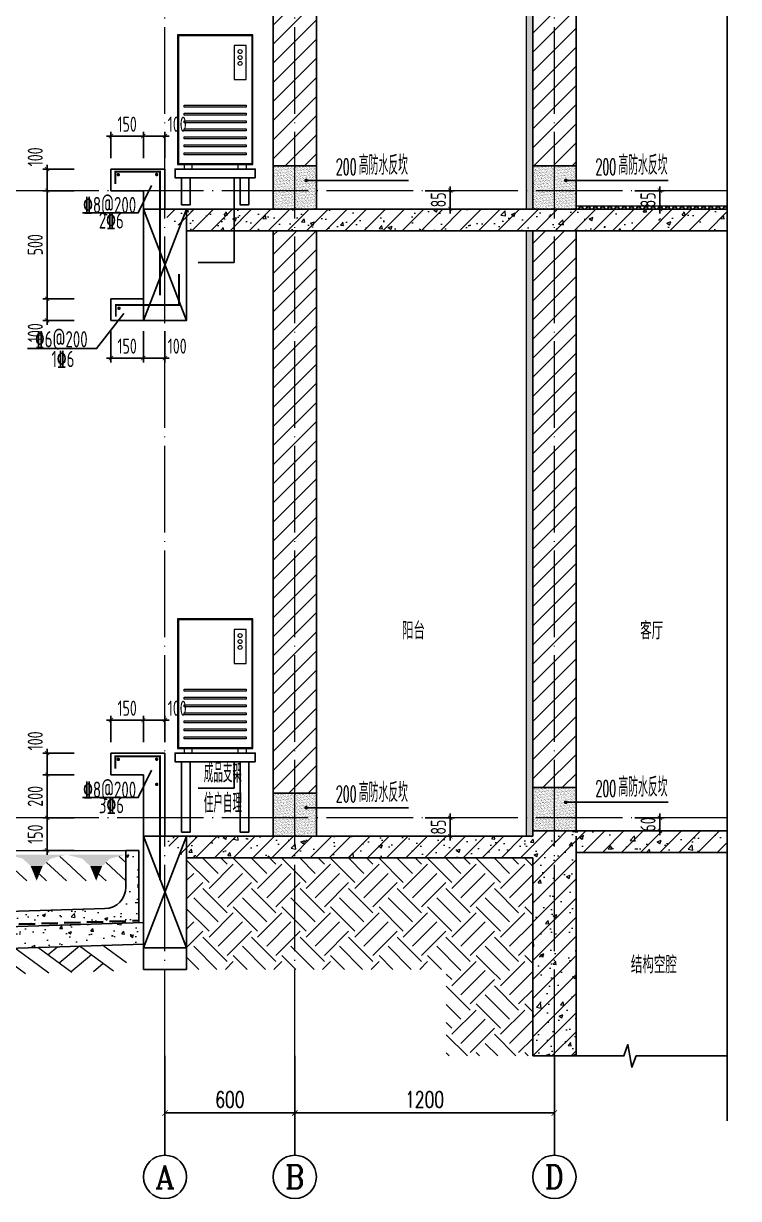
# Model space of a CAD drawing. Extents: x -461650 to 361314, y 245336 to 769729.
# Drawn here: x 258013 to 261318, y 658364 to 663796 of the extents above; entities that cross this region are included whole.
import ezdxf
from ezdxf.enums import TextEntityAlignment as Align

# ---------------------------------------------------------------- set-up
doc = ezdxf.new("R2010")
doc.units = 0
doc.header["$LTSCALE"] = 1000
doc.linetypes.add('DASH', pattern=[0.35, 0.25, -0.1])
doc.linetypes.add('DOTE', pattern=[2.42, 2, -0.2, 0.02, -0.2])
doc.layers.get('0').update_dxf_attribs({"linetype": 'CONTINUOUS'})
doc.layers.get('DEFPOINTS').update_dxf_attribs({"linetype": 'CONTINUOUS'})
for name, color, linetype in [('A-AXIS_TEXT', 7, 'CONTINUOUS'), ('AXIS', 3, 'CONTINUOUS'), ('COLUMN', 4, 'CONTINUOUS'), ('DIM', 2, 'CONTINUOUS'), ('DIM_IDEN', 67, 'CONTINUOUS'), ('DIM_SYMB', 3, 'CONTINUOUS'), ('PUB_TEXT', 2, 'CONTINUOUS'), ('REIN', 6, 'CONTINUOUS'), ('S-大样-砼线', 7, 'CONTINUOUS'), ('S-引出线', 40, 'CONTINUOUS'), ('TEXT', 2, 'CONTINUOUS'), ('WALL', 5, 'CONTINUOUS'), ('看线', 251, 'CONTINUOUS'), ('空调外机', 8, 'CONTINUOUS'), ('立面-看线', 251, 'CONTINUOUS')]:
    doc.layers.add(name, color=color, linetype=linetype)
for name, color, linetype, lineweight in [('AXIS_TEXT', 7, 'CONTINUOUS', 20), ('DOTE', 19, 'DOTE', 9), ('PUB_HATCH', 8, 'CONTINUOUS', 9), ('填充', 251, 'CONTINUOUS', 5), ('平面-空调室外机', 143, 'CONTINUOUS', 9), ('立面-中轮廓线', 30, 'CONTINUOUS', 35), ('粉刷', 251, 'CONTINUOUS', 9)]:
    doc.layers.add(name, color=color, linetype=linetype, lineweight=lineweight)
doc.styles.add('_TCH_AXIS', font='COMPLEX', dxfattribs={"bigfont": 'GBCBIG'})
doc.styles.add('_TCH_DIM_T3', font='SIMPLEX', dxfattribs={"width": 0.705882, "bigfont": 'GBCBIG'})
doc.styles.add('COMPLEX', font='COMPLEX')
doc.styles.add('DIM_FONT_T3', font='SIMPLEX', dxfattribs={"width": 0.705882, "bigfont": 'GBCBIG'})
doc.styles.add('TSSD_DIMENSION', font='Tssdeng.shx', dxfattribs={"width": 0.7, "bigfont": 'tssdchn.shx'})
doc.styles.add('TSSD_REIN', font='tssdeng.shx', dxfattribs={"width": 0.7, "height": 300, "bigfont": 'tssdchn.shx'})
doc.dimstyles.new('_TCH_ARCH&&25', dxfattribs={"dimtxt": 74.375, "dimasz": 25, "dimexe": 62.5, "dimexo": 75, "dimgap": 25, "dimtad": 1, "dimdec": 0, "dimzin": 0, "dimdsep": 46, "dimtxsty": '_TCH_DIM_T3', "dimblk": 'ARCHTICK', "dimcen": 0.09, "dimclrt": 7, "dimazin": 0, "dimtfac": 1, "dimtdec": 0, "dimtix": 1, "dimtmove": 2, "dimatfit": 3, "dimldrblk": 'ARCHTICK', "dimfxl": 0, "dimtolj": 1, "dimtzin": 0, "dimarcsym": 0})
doc.dimstyles.new('TSSD_20_20', dxfattribs={"dimtxt": 60, "dimasz": 20, "dimexe": 20, "dimexo": 50, "dimgap": 20, "dimtad": 1, "dimdec": 0, "dimzin": 0, "dimdsep": 46, "dimtxsty": 'TSSD_DIMENSION', "dimblk": 'ARCHTICK', "dimblk1": 'ARCHTICK', "dimblk2": 'ARCHTICK', "dimcen": 0, "dimdle": 20, "dimclrt": 7, "dimadec": 0, "dimazin": 0, "dimtfac": 1, "dimtdec": 0, "dimtix": 1, "dimtmove": 2, "dimatfit": 3, "dimfxl": 0, "dimtolj": 1, "dimtzin": 0, "dimarcsym": 0})
pattern_1 = [(45, (-606742.39, 786109.06), (0, 224.506403), [158.75, -158.75]), (45, (-606784.49, 786151.16), (0, 224.506403), [158.75, -158.75]), (45, (-606826.58, 786193.25), (0, 224.506403), [158.75, -158.75]), (135, (-606826.58, 786221.32), (-224.506403, 0), [158.75, -158.75]), (135, (-606784.49, 786263.41), (-224.506403, 0), [158.75, -158.75]), (135, (-606742.39, 786305.5), (-224.506403, 0), [158.75, -158.75])]
pattern_2 = [(50, (28072.99, 249033.25), (143.452037, -12.550427), [15, -165]), (355, (28072.99, 249033.25), (-27.750267, 150.438427), [12, -132]), (100.4514, (28084.94, 249032.2), (115.701876, 137.88791), [12.74804, -140.22842]), (46.1842, (28072.99, 249073.25), (213.44821, -33.1038), [22.5, -247.5]), (96.6356, (28090.77, 249070.5), (186.93254, 194.82357), [19.12206, -210.3426]), (351.1842, (28072.99, 249073.25), (186.93239, 194.82372), [18, -198]), (21, (28092.99, 249063.25), (119.38141, -80.52378), [15, -165]), (326, (28092.99, 249063.25), (48.663066, 145.03001), [12, -132]), (71.4514, (28102.93, 249056.54), (168.044526, 64.5061), [12.74804, -140.22842]), (37.5, (28072.986, 249033.25), (2.431971, 66.578771), [0, -130.4, 0, -134, 0, -132.5]), (7.5, (28072.986, 249033.25), (52.613907, 78.882342), [0, -76.4, 0, -127.4, 0, -50.5]), (327.5, (28028.386, 249033.25), (106.764487, -4.510974), [0, -50, 0, -156, 0, -207]), (317.5, (28008.39, 249033.25), (116.637234, 20.020996), [0, -65, 0, -103.6, 0, -147])]
pattern_3 = [(45, (-737876.647, 828566.014), (-44.194174, 44.194174), []), (50, (-737876.65, 828566.01), (179.315046, -15.688034), [18.75, -206.25]), (355, (-737876.65, 828566.01), (-34.687833, 188.048033), [15, -165]), (100.4514, (-737861.7, 828564.7), (144.627345, 172.359886), [15.935047, -175.285528]), (46.1842, (-737876.65, 828616.01), (266.81026, -41.379754), [28.125, -309.375]), (96.6356, (-737854.4, 828612.57), (233.665676, 243.52947), [23.90257, -262.92825]), (351.1842, (-737876.65, 828616.01), (233.66549, 243.52965), [22.5, -247.5]), (21, (-737851.65, 828603.51), (149.226763, -100.654723), [18.75, -206.25]), (326, (-737851.65, 828603.51), (60.828833, 181.28751), [15, -165]), (71.4514, (-737839.21, 828595.13), (210.055657, 80.632624), [15.935047, -175.285528]), (37.5, (-737876.647, 828566.014), (3.039964, 83.2234635), [0, -163, 0, -167.5, 0, -165.625]), (7.5, (-737876.65, 828566.01), (65.767384, 98.602928), [0, -95.5, 0, -159.25, 0, -63.125]), (327.5, (-737932.397, 828566.014), (133.455609, -5.638718), [0, -62.5, 0, -195, 0, -258.75]), (317.5, (-737957.4, 828566.01), (145.796542, 25.026246), [0, -81.25, 0, -129.5, 0, -183.75])]
pattern_4 = [(45, (-737876.647, 828610.89), (-44.1941915, 44.1941915), [])]

# ---------------------------------------------------------------- blocks, each defined once
blk = doc.blocks.new('$LINEPAT$素土夯实')
at = {"color": 0}
for p, q in [((0, -210), (210, 0)), ((120, -300), (420, 0)), ((420, 0), (608, -188)), ((495, -300), (795, 0)), ((615, 0), (705, -90)), ((315, -105), (502, -293)), ((210, -210), (300, -300)), ((705, -300), (795, -210))]:
    blk.add_line(p, q, dxfattribs=at)
blk = doc.blocks.new('$LinePat$自然土壤')
at = {"color": 0}
for p, q in [((0, -90), (71, -19)), ((0, -300), (211, -89)), ((420, -300), (630, -90)), ((210, -300), (286, -224))]:
    blk.add_line(p, q, dxfattribs=at)
for points in [[(0, 0), (630, 0), (168, -45), (462, -45)], [(168, -45), (462, -45), (252, -132), (378, -132)], [(252, -132), (378, -132), (315, -300)]]:
    blk.add_solid(points, dxfattribs=at)
blk = doc.blocks.new('sanshui')
at = {"layer": '粉刷'}
h = blk.add_hatch(dxfattribs=at)
h.set_pattern_fill('混凝土', color=256, scale=20)
h.set_pattern_definition(pattern_2)
edge = h.paths.add_edge_path()
edge.add_line((346317.8, 427329.6), (346257.8, 427329.6))
edge.add_line((346257.8, 427329.6), (346257.8, 427160.3))
edge.add_arc((346157.8, 427160.3), 100, 271.7184, 360, ccw=False)
edge.add_line((346160.8, 427060.3), (345137.8, 427029.6))
edge.add_line((345137.8, 427029.6), (345137.8, 426969.6))
edge.add_line((345137.8, 426969.6), (346317.8, 427005))
edge.add_line((346317.8, 427005), (346317.8, 427329.6))
h = blk.add_hatch(dxfattribs=at)
h.set_pattern_fill('混凝土', color=256, scale=20)
h.set_pattern_definition(pattern_2)
h.paths.add_polyline_path([(346337.8, 426895.6), (346337.8, 426995.6), (345037.8, 426956.6), (345037.8, 426856.6)])
at = {"layer": 'COLUMN'}
for p, q in [((346257.8, 427329.6), (346317.8, 427329.6)), ((346257.8, 427160.3), (346257.8, 427329.6)), ((346317.8, 426995), (346317.8, 427329.6)), ((346160.8, 427060.3), (345137.8, 427029.6)), ((346338.1, 426995.6), (345037.8, 426956.6)), ((345137.8, 426959.6), (345137.8, 427029.6)), ((345037.8, 426856.6), (345037.8, 426956.6)), ((346338.1, 426895.6), (345037.8, 426856.6))]:
    blk.add_line(p, q, dxfattribs=at)
blk.add_arc((346157.8, 427160.3), 100, 271.7184, 0, dxfattribs=at)
at = {"layer": '立面-中轮廓线', "linetype": 'DASH', "ltscale": 0.3}
blk.add_lwpolyline([(345027.8, 426856.6), (345027.8, 426966.3), (346317.8, 427005)], dxfattribs=at)
at = {"layer": '粉刷'}
blk.add_line((344881.5, 427329.6), (346257.8, 427329.6), dxfattribs=at)
at = {"layer": '粉刷', "yscale": 0.4, "zscale": 0.4}
for name, p, xscale, rotation in [('$LinePat$自然土壤', (345156.8, 427309.6), -0.4369306507241237, 359.9999999999903), ('$LinePat$自然土壤', (345432, 427309.6), -0.4369306507241237, 359.9999999999903), ('$LinePat$自然土壤', (345707.3, 427309.6), -0.4369306507241237, 359.9999999999903), ('$LinePat$自然土壤', (345982.6, 427309.6), -0.4369306507241237, 359.9999999999903), ('$LinePat$自然土壤', (346257.8, 427309.6), -0.4369306507241237, 359.9999999999903), ('$LINEPAT$素土夯实', (345851.2, 426881), -0.5117605352322558, 1.718358001643932), ('$LINEPAT$素土夯实', (346257.8, 426893.2), -0.5117605352322558, 1.718358001643932), ('$LINEPAT$素土夯实', (345444.5, 426868.8), -0.5117605352322558, 1.718358001643932)]:
    blk.add_blockref(name, p, dxfattribs=dict(at, xscale=xscale, rotation=rotation))
blk = doc.blocks.new('kongtiao')
for p, q in [((-338.7, 49), (-338.7, -550.8)), ((11, 49), (-338.7, 49)), ((-334.1, 44.4), (-334.1, -546.2)), ((6.4, 44.4), (-334.1, 44.4)), ((6.4, -546.2), (6.4, 44.4)), ((11, -550.8), (11, 49)), ((-76.2, -0.5), (-76.2, -156.5)), ((-21.1, -0.5), (-76.2, -0.5)), ((-21.1, -156.5), (-21.1, -0.5)), ((-76.2, -156.5), (-21.1, -156.5)), ((-338.7, -550.8), (11, -550.8)), ((-334.1, -546.2), (6.4, -546.2)), ((-306.6, -550.8), (-306.6, -571.2)), ((-306.6, -571.2), (-269.8, -571.2)), ((-269.8, -571.2), (-269.8, -550.8)), ((-57.9, -571.2), (-57.9, -550.8)), ((-21.1, -571.2), (-57.9, -571.2)), ((-21.1, -550.8), (-21.1, -571.2))]:
    blk.add_line(p, q)
for points in [[(-306.6, -275.4), (-21.1, -275.4), (-21.1, -284.6), (-306.6, -284.6)], [(-306.6, -312.1), (-21.1, -312.1), (-21.1, -321.3), (-306.6, -321.3)], [(-306.6, -348.8), (-21.1, -348.8), (-21.1, -358), (-306.6, -358)], [(-306.6, -385.6), (-21.1, -385.6), (-21.1, -394.7), (-306.6, -394.7)], [(-306.6, -422.3), (-21.1, -422.3), (-21.1, -431.5), (-306.6, -431.5)], [(-306.6, -459), (-21.1, -459), (-21.1, -468.2), (-306.6, -468.2)], [(-306.6, -495.7), (-21.1, -495.7), (-21.1, -504.9), (-306.6, -504.9)]]:
    blk.add_lwpolyline(points, close=True)
for centre in [(-48.7, -28), (-48.7, -55.6), (-48.7, -83.1)]:
    blk.add_circle(centre, 9.18)
blk = doc.blocks.new('_ArchTick')
at = {"color": 0, "linetype": 'ByBlock', "const_width": 0.15}
blk.add_lwpolyline([(-0.5, -0.5), (0.5, 0.5)], dxfattribs=at)
blk = doc.blocks.new('*D518')
at = {"layer": 'DEFPOINTS', "color": 0}
for p in [(259819.4, 660123), (259985.3, 660123), (259819.4, 660038)]:
    blk.add_point(p, dxfattribs=at)
at = {"layer": 'DIM', "color": 0, "lineweight": -2}
for p, q in [((259985.3, 660123), (259985.3, 660143)), ((259869.4, 660123), (260005.3, 660123)), ((259985.3, 660038), (259985.3, 660123)), ((259869.4, 660038), (260005.3, 660038)), ((259985.3, 660038), (259985.3, 660018))]:
    blk.add_line(p, q, dxfattribs=at)
at = {"layer": 'DIM', "color": 0, "lineweight": -2, "xscale": 20, "yscale": 20, "zscale": 20}
for p, rotation in [((259985.3, 660123), 270), ((259985.3, 660038), 90)]:
    blk.add_blockref('_ArchTick', p, dxfattribs=dict(at, rotation=rotation))
at = {"layer": 'DIM', "color": 7, "insert": (259930.3, 660080.5), "char_height": 70, "attachment_point": 5, "rotation": 90, "style": 'TSSD_DIMENSION'}
blk.add_mtext('\\A1;85', dxfattribs=at)
blk = doc.blocks.new('*D1043')
at = {"layer": 'DEFPOINTS', "color": 0}
for p in [(258566.7, 660575.3), (258416.7, 660423), (258566.7, 660423)]:
    blk.add_point(p, dxfattribs=at)
at = {"layer": 'DIM', "color": 0, "lineweight": -2}
for p, q in [((258396.7, 660575.3), (258586.7, 660575.3)), ((258416.7, 660473), (258416.7, 660595.3)), ((258566.7, 660473), (258566.7, 660595.3))]:
    blk.add_line(p, q, dxfattribs=at)
at = {"layer": 'DIM', "color": 0, "lineweight": -2, "xscale": 20, "yscale": 20, "zscale": 20, "rotation": 180}
blk.add_blockref('_ArchTick', (258416.7, 660575.3), dxfattribs=at)
at = {"layer": 'DIM', "color": 0, "lineweight": -2, "xscale": 20, "yscale": 20, "zscale": 20}
blk.add_blockref('_ArchTick', (258566.7, 660575.3), dxfattribs=at)
at = {"layer": 'DIM', "color": 7, "insert": (258491.7, 660630.3), "char_height": 70, "attachment_point": 5, "style": 'TSSD_DIMENSION'}
blk.add_mtext('\\A1;150', dxfattribs=at)
blk = doc.blocks.new('*D1044')
at = {"layer": 'DEFPOINTS', "color": 0}
for p in [(258666.7, 660575.3), (258566.7, 660423), (258666.7, 660423)]:
    blk.add_point(p, dxfattribs=at)
at = {"layer": 'DIM', "color": 0, "lineweight": -2}
for p, q in [((258546.7, 660575.3), (258686.7, 660575.3)), ((258566.7, 660473), (258566.7, 660595.3)), ((258666.7, 660473), (258666.7, 660595.3))]:
    blk.add_line(p, q, dxfattribs=at)
at = {"layer": 'DIM', "color": 0, "lineweight": -2, "xscale": 20, "yscale": 20, "zscale": 20, "rotation": 180}
blk.add_blockref('_ArchTick', (258566.7, 660575.3), dxfattribs=at)
at = {"layer": 'DIM', "color": 0, "lineweight": -2, "xscale": 20, "yscale": 20, "zscale": 20}
blk.add_blockref('_ArchTick', (258666.7, 660575.3), dxfattribs=at)
at = {"layer": 'DIM', "color": 7, "insert": (258723.1, 660630.3), "char_height": 70, "attachment_point": 5, "style": 'TSSD_DIMENSION'}
blk.add_mtext('\\A1;100', dxfattribs=at)
blk = doc.blocks.new('*D1045')
at = {"layer": 'DEFPOINTS', "color": 0}
for p in [(258122.1, 660423), (258296.7, 660423), (258296.7, 660323)]:
    blk.add_point(p, dxfattribs=at)
at = {"layer": 'DIM', "color": 0, "lineweight": -2}
for p, q in [((258246.7, 660423), (258102.1, 660423)), ((258122.1, 660303), (258122.1, 660443)), ((258246.7, 660323), (258102.1, 660323))]:
    blk.add_line(p, q, dxfattribs=at)
at = {"layer": 'DIM', "color": 0, "lineweight": -2, "xscale": 20, "yscale": 20, "zscale": 20}
for p, rotation in [((258122.1, 660423), 90), ((258122.1, 660323), 270)]:
    blk.add_blockref('_ArchTick', p, dxfattribs=dict(at, rotation=rotation))
at = {"layer": 'DIM', "color": 7, "insert": (258067.1, 660479.4), "char_height": 70, "attachment_point": 5, "rotation": 90, "style": 'TSSD_DIMENSION'}
blk.add_mtext('\\A1;100', dxfattribs=at)
blk = doc.blocks.new('*D1046')
at = {"layer": 'DEFPOINTS', "color": 0}
for p in [(258122.1, 660323), (258296.7, 660323), (258296.7, 660123)]:
    blk.add_point(p, dxfattribs=at)
at = {"layer": 'DIM', "color": 0, "lineweight": -2}
for p, q in [((258246.7, 660323), (258102.1, 660323)), ((258122.1, 660103), (258122.1, 660343)), ((258246.7, 660123), (258102.1, 660123))]:
    blk.add_line(p, q, dxfattribs=at)
at = {"layer": 'DIM', "color": 0, "lineweight": -2, "xscale": 20, "yscale": 20, "zscale": 20}
for p, rotation in [((258122.1, 660323), 90), ((258122.1, 660123), 270)]:
    blk.add_blockref('_ArchTick', p, dxfattribs=dict(at, rotation=rotation))
at = {"layer": 'DIM', "color": 7, "insert": (258067.1, 660223), "char_height": 70, "attachment_point": 5, "rotation": 90, "style": 'TSSD_DIMENSION'}
blk.add_mtext('\\A1;200', dxfattribs=at)
blk = doc.blocks.new('*D1047')
at = {"layer": 'DEFPOINTS', "color": 0}
for p in [(258122.1, 660123), (258296.7, 660123), (258296.7, 659973)]:
    blk.add_point(p, dxfattribs=at)
at = {"layer": 'DIM', "color": 0, "lineweight": -2}
for p, q in [((258122.1, 659953), (258122.1, 660143)), ((258246.7, 660123), (258102.1, 660123)), ((258246.7, 659973), (258102.1, 659973))]:
    blk.add_line(p, q, dxfattribs=at)
at = {"layer": 'DIM', "color": 0, "lineweight": -2, "xscale": 20, "yscale": 20, "zscale": 20}
for p, rotation in [((258122.1, 660123), 90), ((258122.1, 659973), 270)]:
    blk.add_blockref('_ArchTick', p, dxfattribs=dict(at, rotation=rotation))
at = {"layer": 'DIM', "color": 7, "insert": (258067.1, 660048), "char_height": 70, "attachment_point": 5, "rotation": 90, "style": 'TSSD_DIMENSION'}
blk.add_mtext('\\A1;150', dxfattribs=at)
blk = doc.blocks.new('*D1048')
at = {"layer": 'DEFPOINTS', "color": 0}
for p in [(260788.7, 660123), (260954.6, 660123), (260788.7, 660063)]:
    blk.add_point(p, dxfattribs=at)
at = {"layer": 'DIM', "color": 0, "lineweight": -2}
for p, q in [((260954.6, 660123), (260954.6, 660143)), ((260838.7, 660123), (260974.6, 660123)), ((260954.6, 660063), (260954.6, 660123)), ((260838.7, 660063), (260974.6, 660063)), ((260954.6, 660063), (260954.6, 660043))]:
    blk.add_line(p, q, dxfattribs=at)
at = {"layer": 'DIM', "color": 0, "lineweight": -2, "xscale": 20, "yscale": 20, "zscale": 20}
for p, rotation in [((260954.6, 660123), 270), ((260954.6, 660063), 90)]:
    blk.add_blockref('_ArchTick', p, dxfattribs=dict(at, rotation=rotation))
at = {"layer": 'DIM', "color": 7, "insert": (260899.6, 660093), "char_height": 70, "attachment_point": 5, "rotation": 90, "style": 'TSSD_DIMENSION'}
blk.add_mtext('\\A1;60', dxfattribs=at)
blk = doc.blocks.new('*D1060')
at = {"layer": 'DEFPOINTS', "color": 0}
for p in [(258566.7, 663275.3), (258416.7, 663123), (258566.7, 663123)]:
    blk.add_point(p, dxfattribs=at)
at = {"layer": 'DIM', "color": 0, "lineweight": -2}
for p, q in [((258416.7, 663173), (258416.7, 663295.3)), ((258566.7, 663173), (258566.7, 663295.3)), ((258396.7, 663275.3), (258586.7, 663275.3))]:
    blk.add_line(p, q, dxfattribs=at)
at = {"layer": 'DIM', "color": 0, "lineweight": -2, "xscale": 20, "yscale": 20, "zscale": 20, "rotation": 180}
blk.add_blockref('_ArchTick', (258416.7, 663275.3), dxfattribs=at)
at = {"layer": 'DIM', "color": 0, "lineweight": -2, "xscale": 20, "yscale": 20, "zscale": 20}
blk.add_blockref('_ArchTick', (258566.7, 663275.3), dxfattribs=at)
at = {"layer": 'DIM', "color": 7, "insert": (258491.7, 663330.3), "char_height": 70, "attachment_point": 5, "style": 'TSSD_DIMENSION'}
blk.add_mtext('\\A1;150', dxfattribs=at)
blk = doc.blocks.new('*D1061')
at = {"layer": 'DEFPOINTS', "color": 0}
for p in [(258666.7, 663275.3), (258566.7, 663123), (258666.7, 663123)]:
    blk.add_point(p, dxfattribs=at)
at = {"layer": 'DIM', "color": 0, "lineweight": -2}
for p, q in [((258566.7, 663173), (258566.7, 663295.3)), ((258666.7, 663173), (258666.7, 663295.3)), ((258546.7, 663275.3), (258686.7, 663275.3))]:
    blk.add_line(p, q, dxfattribs=at)
at = {"layer": 'DIM', "color": 0, "lineweight": -2, "xscale": 20, "yscale": 20, "zscale": 20, "rotation": 180}
blk.add_blockref('_ArchTick', (258566.7, 663275.3), dxfattribs=at)
at = {"layer": 'DIM', "color": 0, "lineweight": -2, "xscale": 20, "yscale": 20, "zscale": 20}
blk.add_blockref('_ArchTick', (258666.7, 663275.3), dxfattribs=at)
at = {"layer": 'DIM', "color": 7, "insert": (258723.1, 663330.3), "char_height": 70, "attachment_point": 5, "style": 'TSSD_DIMENSION'}
blk.add_mtext('\\A1;100', dxfattribs=at)
blk = doc.blocks.new('*D1062')
at = {"layer": 'DEFPOINTS', "color": 0}
for p in [(258416.7, 662423), (258566.7, 662423), (258566.7, 662249.3)]:
    blk.add_point(p, dxfattribs=at)
at = {"layer": 'DIM', "color": 0, "lineweight": -2}
for p, q in [((258416.7, 662373), (258416.7, 662229.3)), ((258566.7, 662373), (258566.7, 662229.3)), ((258396.7, 662249.3), (258586.7, 662249.3))]:
    blk.add_line(p, q, dxfattribs=at)
at = {"layer": 'DIM', "color": 0, "lineweight": -2, "xscale": 20, "yscale": 20, "zscale": 20, "rotation": 180}
blk.add_blockref('_ArchTick', (258416.7, 662249.3), dxfattribs=at)
at = {"layer": 'DIM', "color": 0, "lineweight": -2, "xscale": 20, "yscale": 20, "zscale": 20}
blk.add_blockref('_ArchTick', (258566.7, 662249.3), dxfattribs=at)
at = {"layer": 'DIM', "color": 7, "insert": (258491.7, 662304.3), "char_height": 70, "attachment_point": 5, "style": 'TSSD_DIMENSION'}
blk.add_mtext('\\A1;150', dxfattribs=at)
blk = doc.blocks.new('*D1063')
at = {"layer": 'DEFPOINTS', "color": 0}
for p in [(258566.7, 662423), (258666.7, 662423), (258666.7, 662249.3)]:
    blk.add_point(p, dxfattribs=at)
at = {"layer": 'DIM', "color": 0, "lineweight": -2}
for p, q in [((258566.7, 662373), (258566.7, 662229.3)), ((258666.7, 662373), (258666.7, 662229.3)), ((258546.7, 662249.3), (258686.7, 662249.3))]:
    blk.add_line(p, q, dxfattribs=at)
at = {"layer": 'DIM', "color": 0, "lineweight": -2, "xscale": 20, "yscale": 20, "zscale": 20, "rotation": 180}
blk.add_blockref('_ArchTick', (258566.7, 662249.3), dxfattribs=at)
at = {"layer": 'DIM', "color": 0, "lineweight": -2, "xscale": 20, "yscale": 20, "zscale": 20}
blk.add_blockref('_ArchTick', (258666.7, 662249.3), dxfattribs=at)
at = {"layer": 'DIM', "color": 7, "insert": (258723.1, 662304.3), "char_height": 70, "attachment_point": 5, "style": 'TSSD_DIMENSION'}
blk.add_mtext('\\A1;100', dxfattribs=at)
blk = doc.blocks.new('*D1064')
at = {"layer": 'DEFPOINTS', "color": 0}
for p in [(258122.1, 663123), (258296.7, 663123), (258296.7, 663023)]:
    blk.add_point(p, dxfattribs=at)
at = {"layer": 'DIM', "color": 0, "lineweight": -2}
for p, q in [((258122.1, 663003), (258122.1, 663143)), ((258246.7, 663123), (258102.1, 663123)), ((258246.7, 663023), (258102.1, 663023))]:
    blk.add_line(p, q, dxfattribs=at)
at = {"layer": 'DIM', "color": 0, "lineweight": -2, "xscale": 20, "yscale": 20, "zscale": 20}
for p, rotation in [((258122.1, 663123), 90), ((258122.1, 663023), 270)]:
    blk.add_blockref('_ArchTick', p, dxfattribs=dict(at, rotation=rotation))
at = {"layer": 'DIM', "color": 7, "insert": (258067.1, 663179.4), "char_height": 70, "attachment_point": 5, "rotation": 90, "style": 'TSSD_DIMENSION'}
blk.add_mtext('\\A1;100', dxfattribs=at)
blk = doc.blocks.new('*D1065')
at = {"layer": 'DEFPOINTS', "color": 0}
for p in [(258122.1, 663023), (258296.7, 663023), (258296.7, 662523)]:
    blk.add_point(p, dxfattribs=at)
at = {"layer": 'DIM', "color": 0, "lineweight": -2}
for p, q in [((258246.7, 663023), (258102.1, 663023)), ((258122.1, 662503), (258122.1, 663043)), ((258246.7, 662523), (258102.1, 662523))]:
    blk.add_line(p, q, dxfattribs=at)
at = {"layer": 'DIM', "color": 0, "lineweight": -2, "xscale": 20, "yscale": 20, "zscale": 20}
for p, rotation in [((258122.1, 663023), 90), ((258122.1, 662523), 270)]:
    blk.add_blockref('_ArchTick', p, dxfattribs=dict(at, rotation=rotation))
at = {"layer": 'DIM', "color": 7, "insert": (258067.1, 662773), "char_height": 70, "attachment_point": 5, "rotation": 90, "style": 'TSSD_DIMENSION'}
blk.add_mtext('\\A1;500', dxfattribs=at)
blk = doc.blocks.new('*D1066')
at = {"layer": 'DEFPOINTS', "color": 0}
for p in [(258122.1, 662523), (258296.7, 662523), (258296.7, 662423)]:
    blk.add_point(p, dxfattribs=at)
at = {"layer": 'DIM', "color": 0, "lineweight": -2}
for p, q in [((258122.1, 662403), (258122.1, 662543)), ((258246.7, 662523), (258102.1, 662523)), ((258246.7, 662423), (258102.1, 662423))]:
    blk.add_line(p, q, dxfattribs=at)
at = {"layer": 'DIM', "color": 0, "lineweight": -2, "xscale": 20, "yscale": 20, "zscale": 20}
for p, rotation in [((258122.1, 662523), 90), ((258122.1, 662423), 270)]:
    blk.add_blockref('_ArchTick', p, dxfattribs=dict(at, rotation=rotation))
at = {"layer": 'DIM', "color": 7, "insert": (258067.1, 662366.5), "char_height": 70, "attachment_point": 5, "rotation": 90, "style": 'TSSD_DIMENSION'}
blk.add_mtext('\\A1;100', dxfattribs=at)
blk = doc.blocks.new('*D1067')
at = {"layer": 'DEFPOINTS', "color": 0}
for p in [(259819.4, 663023), (259985.3, 663023), (259819.4, 662938)]:
    blk.add_point(p, dxfattribs=at)
at = {"layer": 'DIM', "color": 0, "lineweight": -2}
for p, q in [((259869.4, 663023), (260005.3, 663023)), ((259985.3, 663023), (259985.3, 663043)), ((259985.3, 662938), (259985.3, 663023)), ((259869.4, 662938), (260005.3, 662938)), ((259985.3, 662938), (259985.3, 662918))]:
    blk.add_line(p, q, dxfattribs=at)
at = {"layer": 'DIM', "color": 0, "lineweight": -2, "xscale": 20, "yscale": 20, "zscale": 20}
for p, rotation in [((259985.3, 663023), 270), ((259985.3, 662938), 90)]:
    blk.add_blockref('_ArchTick', p, dxfattribs=dict(at, rotation=rotation))
at = {"layer": 'DIM', "color": 7, "insert": (259930.3, 662980.5), "char_height": 70, "attachment_point": 5, "rotation": 90, "style": 'TSSD_DIMENSION'}
blk.add_mtext('\\A1;85', dxfattribs=at)
blk = doc.blocks.new('*D1068')
at = {"layer": 'DEFPOINTS', "color": 0}
for p in [(260788.7, 663023), (260954.6, 663023), (260788.7, 662938)]:
    blk.add_point(p, dxfattribs=at)
at = {"layer": 'DIM', "color": 0, "lineweight": -2}
for p, q in [((260838.7, 663023), (260974.6, 663023)), ((260954.6, 663023), (260954.6, 663043)), ((260954.6, 662938), (260954.6, 663023)), ((260838.7, 662938), (260974.6, 662938)), ((260954.6, 662938), (260954.6, 662918))]:
    blk.add_line(p, q, dxfattribs=at)
at = {"layer": 'DIM', "color": 0, "lineweight": -2, "xscale": 20, "yscale": 20, "zscale": 20}
for p, rotation in [((260954.6, 663023), 270), ((260954.6, 662938), 90)]:
    blk.add_blockref('_ArchTick', p, dxfattribs=dict(at, rotation=rotation))
at = {"layer": 'DIM', "color": 7, "insert": (260899.6, 662980.5), "char_height": 70, "attachment_point": 5, "rotation": 90, "style": 'TSSD_DIMENSION'}
blk.add_mtext('\\A1;85', dxfattribs=at)
blk = doc.blocks.new('*D1091')
at = {"layer": 'AXIS', "color": 0, "lineweight": -2}
for p, q in [((258666.7, 658948), (258666.7, 658696.4)), ((259266.7, 658948), (259266.7, 658696.4)), ((258666.7, 658758.9), (259266.7, 658758.9))]:
    blk.add_line(p, q, dxfattribs=at)
at = {"layer": 'DEFPOINTS', "color": 0}
for p in [(258666.7, 659023), (259266.7, 659023), (259266.7, 658758.9)]:
    blk.add_point(p, dxfattribs=at)
at = {"layer": 'AXIS', "color": 0, "lineweight": -2, "xscale": 25, "yscale": 25, "zscale": 25, "rotation": 180}
blk.add_blockref('_ArchTick', (258666.7, 658758.9), dxfattribs=at)
at = {"layer": 'AXIS', "color": 0, "lineweight": -2, "xscale": 25, "yscale": 25, "zscale": 25}
blk.add_blockref('_ArchTick', (259266.7, 658758.9), dxfattribs=at)
at = {"layer": 'AXIS', "color": 7, "insert": (258966.7, 658821.1), "char_height": 74.38, "attachment_point": 5, "style": '_TCH_DIM_T3'}
blk.add_mtext('\\A1;600', dxfattribs=at)
blk = doc.blocks.new('*D1092')
at = {"layer": 'AXIS', "color": 0, "lineweight": -2}
for p, q in [((259266.7, 658948), (259266.7, 658696.4)), ((260466.7, 658948), (260466.7, 658696.4)), ((259266.7, 658758.9), (260466.7, 658758.9))]:
    blk.add_line(p, q, dxfattribs=at)
at = {"layer": 'DEFPOINTS', "color": 0}
for p in [(259266.7, 659023), (260466.7, 659023), (260466.7, 658758.9)]:
    blk.add_point(p, dxfattribs=at)
at = {"layer": 'AXIS', "color": 0, "lineweight": -2, "xscale": 25, "yscale": 25, "zscale": 25, "rotation": 180}
blk.add_blockref('_ArchTick', (259266.7, 658758.9), dxfattribs=at)
at = {"layer": 'AXIS', "color": 0, "lineweight": -2, "xscale": 25, "yscale": 25, "zscale": 25}
blk.add_blockref('_ArchTick', (260466.7, 658758.9), dxfattribs=at)
at = {"layer": 'AXIS', "color": 7, "insert": (259866.7, 658821.1), "char_height": 74.38, "attachment_point": 5, "style": '_TCH_DIM_T3'}
blk.add_mtext('\\A1;1200', dxfattribs=at)
blk = doc.blocks.new('_AXISO')
blk.add_circle((0, 0), 0.5)
at = {"layer": 'A-AXIS_TEXT', "style": 'COMPLEX', "width": 1.041667}
blk.add_attdef('A', text='', height=0.56, dxfattribs=at).set_placement((-0.25, -0.28), (0.25, -0.28), align=Align.FIT)
blk = doc.blocks.new('20210810.11444069')
at = {"layer": 'REIN', "const_width": 9}
for points in [[(405, 840.1), (405, 898.3), (611.8, 898.3), (611.8, 326.7)], [(407.7, 227.9), (407.7, 280.9), (700.1, 280.9), (700.1, 425.3)]]:
    blk.add_lwpolyline(points, dxfattribs=at)
at = {"layer": 'REIN', "const_width": 8}
for points in [[(415.2, 883.9, 1), (423.2, 883.9, 1)], [(592.7, 884.5, 1), (600.7, 884.5, 1)], [(418.3, 266.1, 1), (426.3, 266.1, 1)]]:
    blk.add_lwpolyline(points, format="xyb", close=True, dxfattribs=at)
at = {"layer": 'S-大样-砼线'}
for p, q in [((534.9, 724.8), (734.9, 209.8)), ((734.9, 724.8), (534.9, 209.8))]:
    blk.add_line(p, q, dxfattribs=at)
blk.add_lwpolyline([(734.9, 724.8), (534.9, 724.8), (534.9, 209.8), (734.9, 209.8)], close=True, dxfattribs=at)
at = {"layer": 'S-引出线'}
for points in [[(572.6, 833.3), (511, 706.9), (254.1, 706.9)], [(445.3, 242.7), (318.6, 79.6), (0, 79.6)]]:
    blk.add_lwpolyline(points, dxfattribs=at)
at = {"layer": 'TEXT', "style": 'TSSD_REIN', "width": 0.7}
for s, p in [('%%1328@200', (256.8, 706.1)), ('2%%1326', (329, 634.6)), ('%%1326@200', (33.9, 85.5)), ('1%%1326', (110.1, -5.8))]:
    blk.add_text(s, height=75, rotation=0, dxfattribs=at).set_placement(p)
blk = doc.blocks.new('A$C5D8418BC')
at = {"layer": 'REIN'}
blk.add_lwpolyline([(150.9, 827.1, 9, 9, 0), (150.9, 885.3, 9, 9, 0), (357.8, 885.3, 9, 9, 0), (357.8, 313.8, 9, 9, 0)], format="xyseb", dxfattribs=at)
at = {"layer": 'REIN', "const_width": 8}
for points in [[(161.2, 870.9, 1), (169.2, 870.9, 1)], [(338.6, 871.5, 1), (346.6, 871.5, 1)], [(338.6, 755.3, 1), (346.6, 755.3, 1)]]:
    blk.add_lwpolyline(points, format="xyb", close=True, dxfattribs=at)
at = {"layer": 'S-大样-砼线'}
for p, q in [((280.8, 515), (480.8, 0)), ((480.9, 515), (280.9, 0))]:
    blk.add_line(p, q, dxfattribs=at)
blk.add_lwpolyline([(480.8, 515), (280.8, 515), (280.8, 0), (480.8, 0)], close=True, dxfattribs=at)
at = {"layer": 'S-引出线'}
blk.add_lwpolyline([(318.6, 820.3), (257, 693.9), (0, 693.9)], dxfattribs=at)
at = {"layer": 'TEXT', "style": 'TSSD_REIN', "width": 0.7}
for s, p in [('%%1328@200', (2.7, 693.2)), ('3%%1326', (75, 621.6))]:
    blk.add_text(s, height=75, rotation=0, dxfattribs=at).set_placement(p)

msp = doc.modelspace()

# ---------------------------------------------------------------- hatches: boundary and pattern name
at = {"layer": 'PUB_HATCH'}
h = msp.add_hatch(dxfattribs=at)
h.set_pattern_fill('普通砖', color=256, scale=25, style=0)
h.set_pattern_definition(pattern_4)
h.paths.add_polyline_path([(259366.69, 663137.98), (259366.69, 665737.98), (259166.69, 665737.98), (259166.69, 663137.98)])
h = msp.add_hatch(dxfattribs=at)
h.set_pattern_fill('普通砖', color=256, scale=25, style=0)
h.set_pattern_definition(pattern_4)
h.paths.add_polyline_path([(260566.69, 663137.98), (260566.69, 665737.98), (260366.69, 665737.98), (260366.69, 663137.98)])
h = msp.add_hatch(dxfattribs=at)
h.set_pattern_fill('钢筋混凝土', color=256, scale=25, style=0)
h.set_pattern_definition(pattern_3)
h.paths.add_polyline_path([(261265.21, 662937.98), (258666.69, 662937.98), (258666.69, 662904.65), (258766.69, 662837.98), (261265.21, 662837.98)])
h = msp.add_hatch(dxfattribs=at)
h.set_pattern_fill('普通砖', color=256, scale=25, style=0)
h.set_pattern_definition(pattern_4)
h.paths.add_polyline_path([(259366.69, 660237.98), (259366.69, 662837.98), (259166.69, 662837.98), (259166.69, 660237.98)])
h = msp.add_hatch(dxfattribs=at)
h.set_pattern_fill('普通砖', color=256, scale=25, style=0)
h.set_pattern_definition(pattern_4)
h.paths.add_polyline_path([(260566.69, 660262.98), (260566.69, 662837.98), (260366.69, 662837.98), (260366.69, 660262.98)])
h = msp.add_hatch(dxfattribs=at)
h.set_pattern_fill('钢筋混凝土', color=256, scale=25, style=0)
h.set_pattern_definition(pattern_3)
h.paths.add_polyline_path([(260433.35, 660004.65), (260366.68, 660037.98), (258666.69, 660037.98), (258666.69, 660004.65), (258766.69, 659937.98), (260366.68, 659937.98)])
h = msp.add_hatch(dxfattribs=at)
h.set_pattern_fill('钢筋混凝土', color=256, scale=25, style=0)
h.set_pattern_definition(pattern_3)
h.paths.add_polyline_path([(260566.65, 659022.98), (260566.68, 660037.98), (260433.35, 660004.65), (260366.68, 659937.98), (260366.65, 659022.98)])
h = msp.add_hatch(dxfattribs=at)
h.set_pattern_fill('钢筋混凝土', color=256, scale=25, style=0)
h.set_pattern_definition(pattern_3)
h.paths.add_polyline_path([(260433.35, 660004.65), (260566.68, 660037.98), (260566.68, 659962.98), (260366.69, 660062.98), (260366.68, 660037.98)])
h = msp.add_hatch(dxfattribs=at)
h.set_pattern_fill('钢筋混凝土', color=256, scale=25, style=0)
h.set_pattern_definition(pattern_3)
h.paths.add_polyline_path([(261265.21, 660062.98), (260366.69, 660062.98), (260566.68, 659962.98), (261265.21, 659962.98)])
at = {"layer": '填充'}
h = msp.add_hatch(dxfattribs=at)
h.set_pattern_fill('EARTH', color=250, scale=50, angle=45, style=0)
h.set_pattern_definition(pattern_1)
h.paths.add_polyline_path([(258766.69, 659423), (260366.68, 659422.96), (260366.68, 659937.97), (258766.69, 659937.99)])
h = msp.add_hatch(dxfattribs=at)
h.set_pattern_fill('EARTH', color=250, scale=50, angle=45, style=0)
h.set_pattern_definition(pattern_1)
h.paths.add_polyline_path([(260366.68, 659422.98), (259966.68, 659422.98), (259966.68, 659022.79), (260366.68, 659022.79)])
at = {"layer": '立面-看线'}
h = msp.add_hatch(dxfattribs=at)
h.set_pattern_fill('HONEY', color=256, scale=7, angle=90)
h.set_pattern_definition([(90, (645728.638, -138230.257), (-9.623705, 16.66875), [11.1125, -22.225]), (210, (645728.638, -138230.257), (-9.62370845, -16.66874801), [11.1125, -22.225]), (150, (645728.638, -138230.257), (-19.24741345, 1.99e-06), [-22.225, 11.1125])])
edge = h.paths.add_edge_path()
edge.add_line((260339.37, 662937.98), (260366.69, 662937.98))
edge.add_line((260366.69, 662937.98), (260366.69, 665737.98))
edge.add_line((260366.69, 665737.98), (260336.69, 665737.98))
edge.add_line((260336.69, 665737.98), (260336.69, 662937.98))
h = msp.add_hatch(dxfattribs=at)
h.set_pattern_fill('碎沙', color=256, scale=4)
h.set_pattern_definition([(37.5, (-541886.5546, 277576.03), (-0.32000626, 9.78826475), [0, -7.7216, 0, -8.636, 0, -8.255]), (7.5, (-541886.555, 277576.03), (8.99046566, 14.33650201), [0, -4.1656, 0, -6.9596, 0, -2.667]), (327.5, (-541892.803, 277576.03), (15.819847405, 0.02874369), [0, -2.54, 0, -9.144, 0, -11.938]), (317.5, (-541892.803, 277576.03), (15.27112905, 4.45858647), [0, -1.27, 0, -5.9944, 0, -6.858])])
h.paths.add_polyline_path([(259166.69, 662937.98), (259366.69, 662937.98), (259366.69, 663137.98), (259166.69, 663137.98)])
h = msp.add_hatch(dxfattribs=at)
h.set_pattern_fill('碎沙', color=256, scale=4)
h.set_pattern_definition([(37.5, (-540686.5546, 277576.03), (-0.32000626, 9.78826475), [0, -7.7216, 0, -8.636, 0, -8.255]), (7.5, (-540686.555, 277576.03), (8.99046566, 14.33650201), [0, -4.1656, 0, -6.9596, 0, -2.667]), (327.5, (-540692.803, 277576.03), (15.819847405, 0.02874369), [0, -2.54, 0, -9.144, 0, -11.938]), (317.5, (-540692.803, 277576.03), (15.27112905, 4.45858647), [0, -1.27, 0, -5.9944, 0, -6.858])])
h.paths.add_polyline_path([(260366.69, 662937.98), (260566.69, 662937.98), (260566.69, 663137.98), (260366.69, 663137.98)])
h = msp.add_hatch(dxfattribs=at)
h.set_pattern_fill('HONEY', color=256, scale=7)
h.set_pattern_definition([(0, (-540782.584, 277576.03), (16.66875, 9.623705), [11.1125, -22.225]), (120, (-540782.584, 277576.03), (-16.66874801, 9.62370845), [11.1125, -22.225]), (60, (-540782.584, 277576.03), (1.99e-06, 19.24741345), [-22.225, 11.1125])])
h.paths.add_polyline_path([(261265.21, 662952.98), (260566.69, 662952.98), (260566.69, 662937.98), (261265.21, 662937.98)])
h = msp.add_hatch(dxfattribs=at)
h.set_pattern_fill('HONEY', color=256, scale=7, angle=90)
h.set_pattern_definition([(90, (645728.638, -141130.257), (-9.623705, 16.66875), [11.1125, -22.225]), (210, (645728.638, -141130.257), (-9.62370845, -16.66874801), [11.1125, -22.225]), (150, (645728.638, -141130.257), (-19.24741345, 1.99e-06), [-22.225, 11.1125])])
edge = h.paths.add_edge_path()
edge.add_line((260339.37, 660037.98), (260366.69, 660037.98))
edge.add_line((260366.69, 660037.98), (260366.69, 662837.98))
edge.add_line((260366.69, 662837.98), (260336.69, 662837.98))
edge.add_line((260336.69, 662837.98), (260336.69, 660037.98))
h = msp.add_hatch(dxfattribs=at)
h.set_pattern_fill('碎沙', color=256, scale=4)
h.set_pattern_definition([(37.5, (-540686.5546, 274701.03), (-0.32000626, 9.78826475), [0, -7.7216, 0, -8.636, 0, -8.255]), (7.5, (-540686.555, 274701.03), (8.99046566, 14.33650201), [0, -4.1656, 0, -6.9596, 0, -2.667]), (327.5, (-540692.803, 274701.03), (15.819847405, 0.02874369), [0, -2.54, 0, -9.144, 0, -11.938]), (317.5, (-540692.803, 274701.03), (15.27112905, 4.45858647), [0, -1.27, 0, -5.9944, 0, -6.858])])
h.paths.add_polyline_path([(260366.69, 660062.98), (260566.69, 660062.98), (260566.69, 660262.98), (260366.69, 660262.98)])
h = msp.add_hatch(dxfattribs=at)
h.set_pattern_fill('碎沙', color=256, scale=4)
h.set_pattern_definition([(37.5, (-541886.5546, 274676.03), (-0.32000626, 9.78826475), [0, -7.7216, 0, -8.636, 0, -8.255]), (7.5, (-541886.555, 274676.03), (8.99046566, 14.33650201), [0, -4.1656, 0, -6.9596, 0, -2.667]), (327.5, (-541892.803, 274676.03), (15.819847405, 0.02874369), [0, -2.54, 0, -9.144, 0, -11.938]), (317.5, (-541892.803, 274676.03), (15.27112905, 4.45858647), [0, -1.27, 0, -5.9944, 0, -6.858])])
h.paths.add_polyline_path([(259166.69, 660037.98), (259366.69, 660037.98), (259366.69, 660237.98), (259166.69, 660237.98)])

# ---------------------------------------------------------------- linework, layer by layer
at = {"layer": 'AXIS'}
for p, q in [((258666.65, 659022.98), (258666.65, 658563.59)), ((259266.65, 659022.98), (259266.65, 658563.59)), ((260466.65, 659022.98), (260466.65, 658563.59))]:
    msp.add_line(p, q, dxfattribs=at)
at = {"layer": 'DIM'}
for p, q in [((258986.35, 663082.98), (258986.35, 662691.37)), ((258986.35, 662691.37), (258819.82, 662691.37)), ((258986.35, 660382.98), (258986.35, 660260.53)), ((258986.35, 660260.53), (258819.82, 660260.53))]:
    msp.add_line(p, q, dxfattribs=at)
at = {"layer": 'DIM_IDEN'}
for p, q in [((259319.13, 663070.27), (259433.5, 663070.27)), ((259433.5, 663070.27), (259792.05, 663070.27)), ((260519.13, 663070.27), (260633.5, 663070.27)), ((260633.5, 663070.27), (260992.05, 663070.27)), ((260519.13, 660195.27), (260633.5, 660195.27)), ((260633.5, 660195.27), (260992.05, 660195.27)), ((259319.13, 660170.27), (259433.5, 660170.27)), ((259433.5, 660170.27), (259792.05, 660170.27))]:
    msp.add_line(p, q, dxfattribs=at)
at = {"layer": 'DIM_IDEN', "const_width": 8.33}
for points in [[(259314.96, 663070.27, 1), (259323.29, 663070.27, 1)], [(260514.96, 663070.27, 1), (260523.29, 663070.27, 1)], [(260514.96, 660195.27, 1), (260523.29, 660195.27, 1)], [(259314.96, 660170.27, 1), (259323.29, 660170.27, 1)]]:
    msp.add_lwpolyline(points, format="xyb", close=True, dxfattribs=at)
at = {"layer": 'DIM_SYMB'}
for points in [[(261265.21, 678042.98), (261265.21, 668411.11), (261317.71, 668392), (261212.71, 668373.48), (261265.21, 668354.86), (261265.21, 658722.98)], [(260366.65, 659022.98), (260787.81, 659022.98), (260806.92, 659075.48), (260825.43, 658970.48), (260844.06, 659022.98), (261265.21, 659022.98)]]:
    msp.add_lwpolyline(points, dxfattribs=at)
at = {"layer": 'DOTE', "color": 1, "linetype": 'DOTE', "ltscale": 0.2}
for p, q in [((258666.69, 659022.98), (258666.69, 678622.98)), ((259266.69, 659022.98), (259266.69, 678622.98)), ((260466.69, 659022.98), (260466.69, 678622.98)), ((261265.21, 663022.98), (257496.49, 663022.98)), ((261265.21, 660122.98), (257496.49, 660122.98))]:
    msp.add_line(p, q, dxfattribs=at)
at = {"layer": 'PUB_HATCH', "color": 215}
for p, q in [((260336.69, 665737.98), (260336.69, 662937.98)), ((260566.69, 662952.98), (261265.21, 662952.98)), ((260336.69, 662837.98), (260336.69, 660037.98))]:
    msp.add_line(p, q, dxfattribs=at)
at = {"layer": 'WALL'}
for p, q in [((259166.69, 663137.98), (259166.69, 665737.98)), ((259366.69, 663137.98), (259366.69, 665737.98)), ((260366.69, 663137.98), (260366.69, 665737.98)), ((260566.69, 663137.98), (260566.69, 665737.98)), ((259166.69, 663137.98), (259366.69, 663137.98)), ((260366.69, 663137.98), (260566.69, 663137.98)), ((258666.69, 663122.99), (258416.69, 663122.99)), ((258416.69, 663022.99), (258416.69, 663122.99)), ((258666.69, 662937.98), (258666.69, 663122.99)), ((258566.69, 663022.99), (258416.69, 663022.99)), ((258566.69, 662937.98), (258566.69, 663022.99)), ((258566.69, 662522.97), (258566.69, 662937.98)), ((261265.21, 662937.98), (258666.69, 662937.98)), ((261265.21, 662837.98), (261265.21, 662937.98)), ((258766.69, 662422.97), (258766.69, 662837.98)), ((261265.21, 662837.98), (258766.69, 662837.98)), ((259166.69, 660237.98), (259166.69, 662837.98)), ((259166.69, 662837.98), (259366.69, 662837.98)), ((259366.69, 660237.98), (259366.69, 662837.98)), ((260366.69, 660262.98), (260366.69, 662837.98)), ((260366.69, 662837.98), (260566.69, 662837.98)), ((260566.69, 660262.98), (260566.69, 662837.98)), ((258566.69, 662522.97), (258416.69, 662522.97)), ((258416.69, 662422.97), (258416.69, 662522.97)), ((258766.69, 662422.97), (258416.69, 662422.97)), ((258666.69, 660422.99), (258416.69, 660422.99)), ((258416.69, 660322.99), (258416.69, 660422.99)), ((258666.69, 660037.98), (258666.69, 660422.99)), ((258566.69, 660322.99), (258416.69, 660322.99)), ((258566.69, 660037.98), (258566.69, 660322.99)), ((260366.69, 660262.98), (260566.69, 660262.98)), ((259166.69, 660237.98), (259366.69, 660237.98)), ((258566.69, 660037.98), (258566.69, 659422.98)), ((260366.68, 660037.98), (258666.69, 660037.98)), ((260366.68, 660037.98), (260366.69, 660062.98)), ((261265.21, 660062.98), (260366.69, 660062.98)), ((260566.65, 659022.98), (260566.68, 660037.98)), ((260566.68, 660037.98), (260566.68, 659962.98)), ((261265.21, 659962.98), (261265.21, 660062.98)), ((258766.69, 659937.98), (258766.69, 659422.98)), ((260366.68, 659937.98), (258766.69, 659937.98)), ((260366.65, 659022.98), (260366.68, 659937.98)), ((261265.21, 659962.98), (260566.68, 659962.98)), ((258766.69, 659422.98), (258566.69, 659422.98)), ((260366.65, 659022.98), (260566.65, 659022.98))]:
    msp.add_line(p, q, dxfattribs=at)
for points in [[(259166.69, 663137.98), (259366.69, 663137.98), (259366.69, 662937.98), (259166.69, 662937.98)], [(260366.69, 663137.98), (260566.69, 663137.98), (260566.69, 662937.98), (260366.69, 662937.98)], [(260366.69, 660262.98), (260566.69, 660262.98), (260566.69, 660062.98), (260366.69, 660062.98)], [(259166.69, 660237.98), (259366.69, 660237.98), (259366.69, 660037.98), (259166.69, 660037.98)]]:
    msp.add_lwpolyline(points, close=True, dxfattribs=at)
at = {"layer": '空调外机', "linetype": 'Continuous'}
for points in [[(259083.7, 663082.98), (258713.7, 663082.98), (258713.7, 663122.98), (259083.7, 663122.98)], [(259083.7, 660382.98), (258713.7, 660382.98), (258713.7, 660422.98), (259083.7, 660422.98)]]:
    msp.add_lwpolyline(points, close=True, dxfattribs=at)
for points in [[(258783.7, 663082.98), (258783.7, 662957.98), (258743.7, 662957.98), (258743.7, 663082.98)], [(259013.7, 663082.98), (259013.7, 662957.98), (259053.7, 662957.98), (259053.7, 663082.98)], [(258783.7, 660382.98), (258783.7, 660057.98), (258743.7, 660057.98), (258743.7, 660382.98)], [(259013.7, 660382.98), (259013.7, 660057.98), (259053.7, 660057.98), (259053.7, 660382.98)]]:
    msp.add_lwpolyline(points, dxfattribs=at)

# ---------------------------------------------------------------- block references
msp.add_blockref('sanshui', (-87771.44, 232643.35))
at = {"layer": 'AXIS'}
ref = msp.add_blockref('_AXISO', (258666.65, 658463.59), dxfattribs=dict(at, xscale=200, yscale=200, zscale=200))
ref.add_attrib('A', 'A', dxfattribs={"layer": 'AXIS_TEXT', "height": 106.3, "style": '_TCH_AXIS'}).set_placement((258621.1, 658410.44), (258712.21, 658410.44), align=Align.FIT)
ref = msp.add_blockref('_AXISO', (259266.65, 658463.59), dxfattribs=dict(at, xscale=200, yscale=200, zscale=200))
ref.add_attrib('A', 'B', dxfattribs={"layer": 'AXIS_TEXT', "height": 108.81, "style": '_TCH_AXIS'}).set_placement((259222.61, 658409.18), (259310.7, 658409.18), align=Align.FIT)
ref = msp.add_blockref('_AXISO', (260466.65, 658463.59), dxfattribs=dict(at, xscale=200, yscale=200, zscale=200))
ref.add_attrib('A', 'D', dxfattribs={"layer": 'AXIS_TEXT', "height": 108.81, "style": '_TCH_AXIS'}).set_placement((260422.61, 658409.18), (260510.7, 658409.18), align=Align.FIT)
at = {"layer": 'TEXT'}
msp.add_blockref('A$C5D8418BC', (258285.84, 659522.99), dxfattribs=at)
at = {"layer": '平面-空调室外机'}
for p in [(259062.54, 663694.14), (259062.54, 660994.14)]:
    msp.add_blockref('kongtiao', p, dxfattribs=at)
at = {"layer": '看线'}
msp.add_blockref('20210810.11444069', (258031.78, 662213.12), dxfattribs=at)

# ---------------------------------------------------------------- texts
at = {"layer": 'PUB_TEXT'}
for s, height, style, width, p in [('高防水反坎', 89.362, 'DIM_FONT_T3', 0.705882, (259562.76, 663096.52)), ('高防水反坎', 89.362, 'DIM_FONT_T3', 0.705882, (260762.76, 663096.52)), ('200', 74.375, 'DIM_FONT_T3', 0.49827, (259456.88, 663096.52)), ('200', 74.375, 'DIM_FONT_T3', 0.49827, (260656.88, 663096.52)), ('阳台', 80, 'TSSD_REIN', 0.7, (259762.02, 660948.61)), ('客厅', 80, 'TSSD_REIN', 0.7, (260863.21, 660948.61)), ('成品支架', 89.362, '_TCH_DIM_T3', 0.494118, (258846.07, 660286.78)), ('高防水反坎', 89.362, 'DIM_FONT_T3', 0.705882, (260762.76, 660221.52)), ('住户自理', 89.362, '_TCH_DIM_T3', 0.494118, (258846.07, 660146.78)), ('200', 74.375, 'DIM_FONT_T3', 0.49827, (259456.88, 660196.52)), ('高防水反坎', 89.362, 'DIM_FONT_T3', 0.705882, (259562.76, 660196.52)), ('200', 74.375, 'DIM_FONT_T3', 0.49827, (260656.88, 660221.52)), ('结构空腔', 80, 'TSSD_REIN', 0.7, (260820.09, 659404.4))]:
    msp.add_text(s, height=height, dxfattribs=dict(at, style=style, width=width)).set_placement(p)

# ---------------------------------------------------------------- dimensions: what is measured, and where the dimension line sits
at = {"layer": 'AXIS'}
for p1, p2, picture, middle in [((258666.69, 659022.98), (259266.65, 659022.98), '*D1091', (258966.67, 658821.13)), ((259266.65, 659022.98), (260466.69, 659022.98), '*D1092', (259866.67, 658821.13))]:
    dim = msp.add_aligned_dim(p1=p1, p2=p2, distance=-264.03, dimstyle='_TCH_ARCH&&25', dxfattribs=at)
    dim.commit()
    dim.dimension.update_dxf_attribs({"geometry": picture, "text_midpoint": middle})
at = {"layer": 'DIM'}
for p1, p2, distance, picture, middle in [((258416.69, 663122.99), (258566.69, 663122.99), 152.32, '*D1060', (258491.69, 663330.32)), ((258296.69, 662522.97), (258296.69, 663022.97), 174.61, '*D1065', (258067.07, 662772.97)), ((259819.36, 662937.98), (259819.36, 663022.98), -165.96, '*D1067', (259930.32, 662980.48)), ((260788.68, 662937.98), (260788.68, 663022.98), -165.96, '*D1068', (260899.64, 662980.48)), ((258416.69, 662422.97), (258566.69, 662422.97), -173.71, '*D1062', (258491.69, 662304.26)), ((258416.69, 660422.99), (258566.69, 660422.99), 152.32, '*D1043', (258491.69, 660630.32)), ((258296.69, 660122.98), (258296.69, 660322.97), 174.61, '*D1046', (258067.07, 660222.98)), ((258296.69, 659972.98), (258296.69, 660122.98), 174.61, '*D1047', (258067.07, 660047.98)), ((259819.36, 660037.98), (259819.36, 660122.98), -165.96, '*D518', (259930.32, 660080.48)), ((260788.68, 660062.98), (260788.68, 660122.98), -165.96, '*D1048', (260899.64, 660092.98))]:
    dim = msp.add_aligned_dim(p1=p1, p2=p2, distance=distance, dimstyle='TSSD_20_20', override={"dimtxt": 70}, dxfattribs=at)
    dim.commit()
    dim.dimension.update_dxf_attribs({"geometry": picture, "text_midpoint": middle})
for base, p1, p2, angle, picture, middle in [((258666.69, 663275.32), (258566.69, 663122.99), (258666.69, 663122.99), 360, '*D1061', (258723.13, 663330.32)), ((258122.07, 663122.97), (258296.69, 663022.97), (258296.69, 663122.97), 90, '*D1064', (258067.07, 663179.42)), ((258122.07, 662522.97), (258296.69, 662422.97), (258296.69, 662522.97), 90, '*D1066', (258067.07, 662366.52)), ((258666.69, 662249.26), (258566.69, 662422.97), (258666.69, 662422.97), 360, '*D1063', (258723.13, 662304.26)), ((258666.69, 660575.32), (258566.69, 660422.99), (258666.69, 660422.99), 360, '*D1044', (258723.13, 660630.32)), ((258122.07, 660422.97), (258296.69, 660322.97), (258296.69, 660422.97), 90, '*D1045', (258067.07, 660479.42))]:
    dim = msp.add_linear_dim(base=base, p1=p1, p2=p2, angle=angle, dimstyle='TSSD_20_20', override={"dimtxt": 70}, dxfattribs=at)
    dim.commit()
    dim.dimension.update_dxf_attribs({"geometry": picture, "text_midpoint": middle, "dimtype": 161})

doc.saveas('drawing.dxf')
